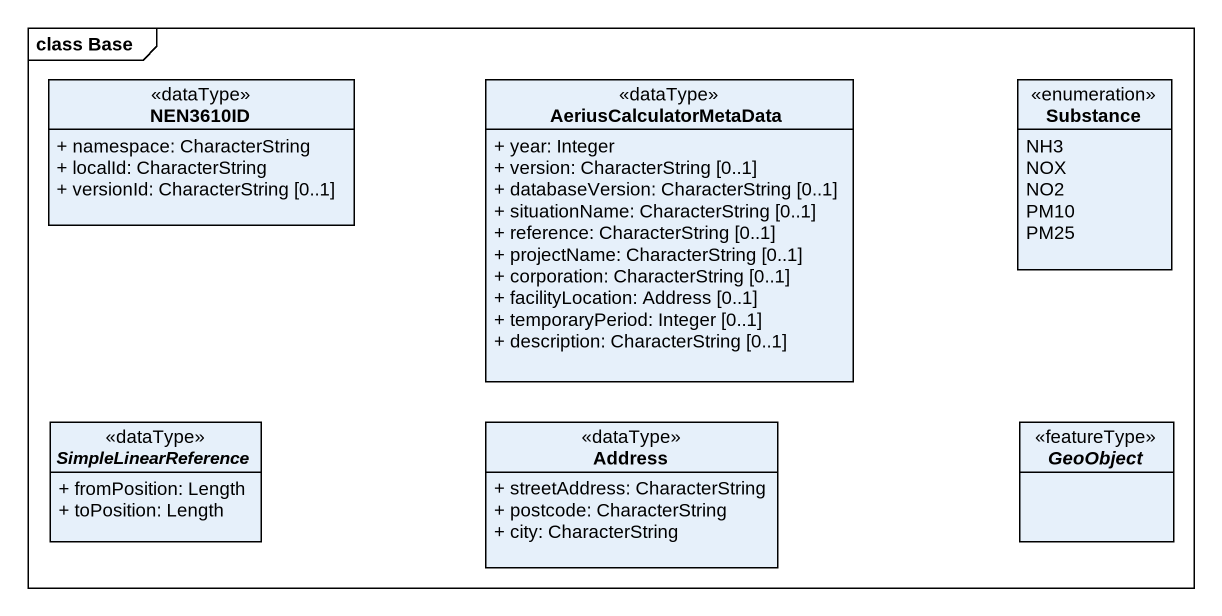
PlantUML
@startuml
mainframe class Base
hide circle
hide empty members
skinparam classAttributeIconSize 0
class NEN3610ID <<dataType>> {
  + namespace: CharacterString
  + localId: CharacterString
  + versionId: CharacterString [0..1]
}
class AeriusCalculatorMetaData <<dataType>> {
  + year: Integer
  + version: CharacterString [0..1]
  + databaseVersion: CharacterString [0..1]
  + situationName: CharacterString [0..1]
  + reference: CharacterString [0..1]
  + projectName: CharacterString [0..1]
  + corporation: CharacterString [0..1]
  + facilityLocation: Address [0..1]
  + temporaryPeriod: Integer [0..1]
  + description: CharacterString [0..1]
}
enum Substance {
  NH3
  NOX
  NO2
  PM10
  PM25
}
abstract class SimpleLinearReference <<dataType>> {
  + fromPosition: Length
  + toPosition: Length
}
class Address <<dataType>> {
  + streetAddress: CharacterString
  + postcode: CharacterString
  + city: CharacterString
}
abstract class GeoObject <<featureType>>
@enduml
